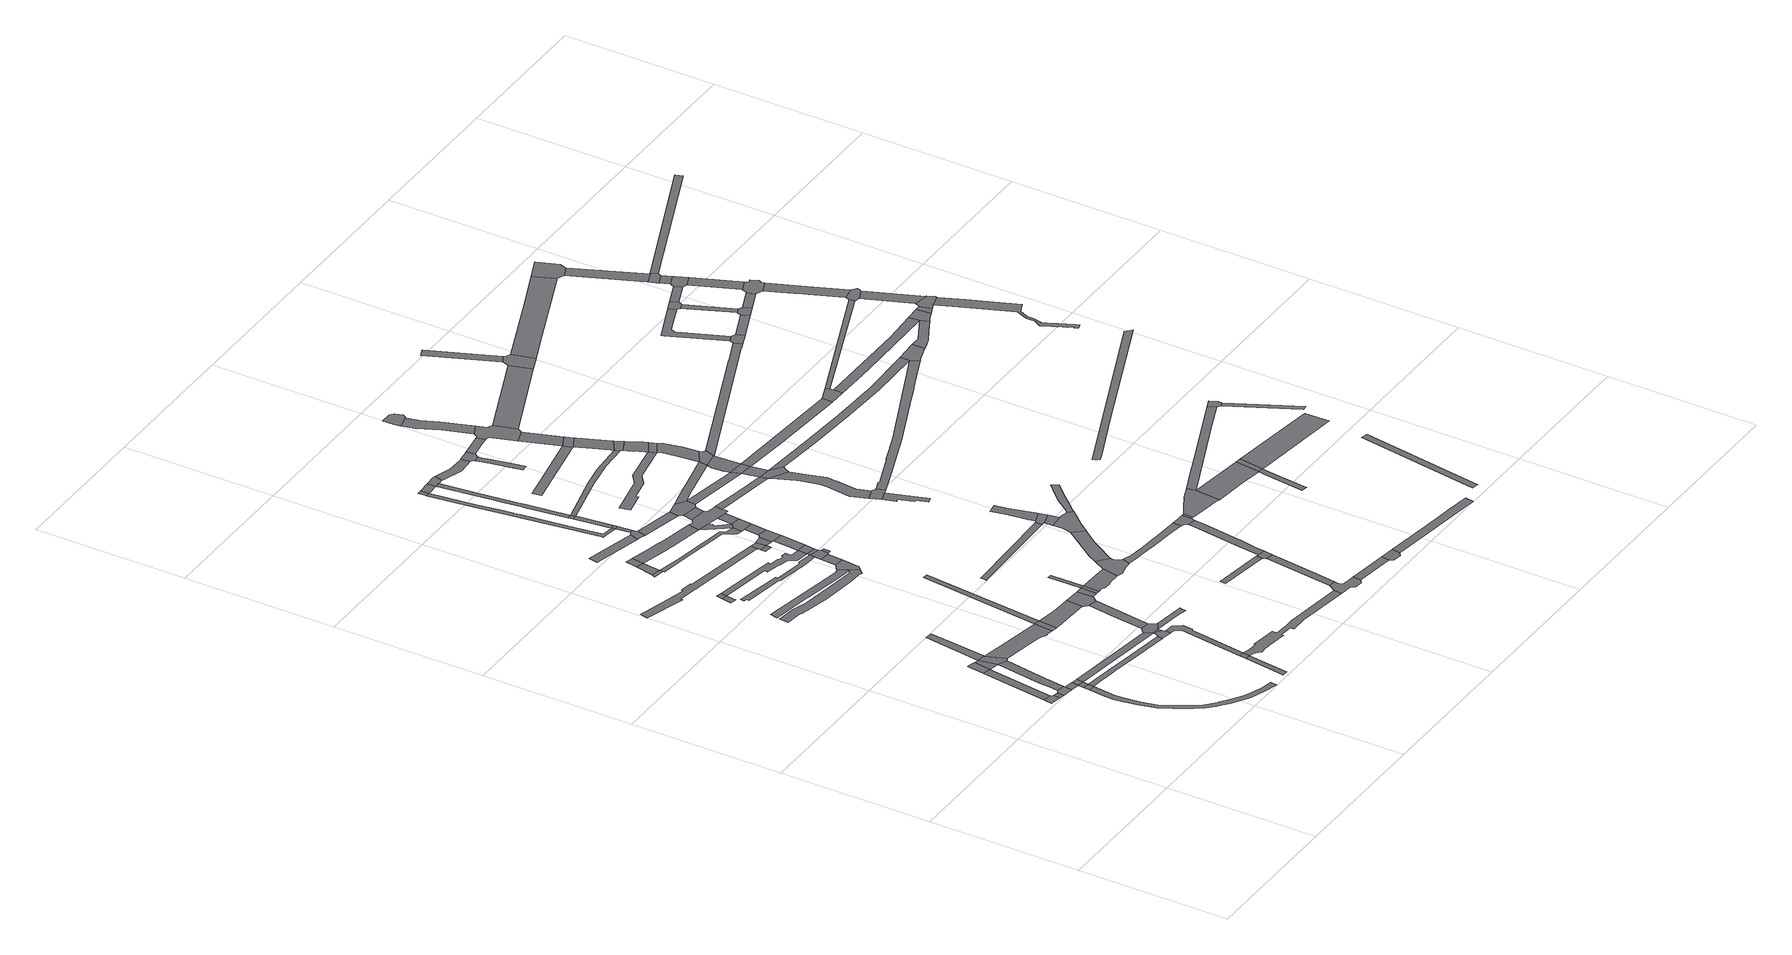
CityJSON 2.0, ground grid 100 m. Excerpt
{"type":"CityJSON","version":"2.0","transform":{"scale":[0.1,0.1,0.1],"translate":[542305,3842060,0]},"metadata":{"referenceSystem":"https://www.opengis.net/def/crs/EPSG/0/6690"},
"CityObjects":{
"road1":{"type":"Road","geometry":[{"type":"MultiSurface","lod":"1","boundaries":[[[0,1,2,3,4,5]]]}]},
"road2":{"type":"Road","attributes":{"RoadStructureAttribute.sectionType":"1"},"geometry":[{"type":"MultiSurface","lod":"1","boundaries":[[[4,3,6,7]]]}]},
"road3":{"type":"Road","attributes":{"RoadStructureAttribute.sectionType":"1"},"geometry":[{"type":"MultiSurface","lod":"1","boundaries":[[[8,9,0,5,10,11,12]]]}]},
"road4":{"type":"Road","geometry":[{"type":"MultiSurface","lod":"1","boundaries":[[[13,7,6,14,15,16,17]]]}]},
"road5":{"type":"Road","attributes":{"RoadStructureAttribute.sectionType":"1"},"geometry":[{"type":"MultiSurface","lod":"1","boundaries":[[[16,15,18,19]]]}]},
"road6":{"type":"Road","geometry":[{"type":"MultiSurface","lod":"1","boundaries":[[[20,21,22,23]]]}]},
"road7":{"type":"Road","attributes":{"RoadStructureAttribute.sectionType":"1"},"geometry":[{"type":"MultiSurface","lod":"1","boundaries":[[[18,20,23,24]]]}]},
"road8":{"type":"Road","geometry":[{"type":"MultiSurface","lod":"1","boundaries":[[[19,18,24,25]]]}]},
"road9":{"type":"Road","attributes":{"RoadStructureAttribute.sectionType":"1"},"geometry":[{"type":"MultiSurface","lod":"1","boundaries":[[[26,27,28,29,30,13,17,31,32]]]}]},
"road10":{"type":"Road","geometry":[{"type":"MultiSurface","lod":"1","boundaries":[[[33,34,35,8,12,36]]]}]},
"road11":{"type":"Road","attributes":{"RoadStructureAttribute.sectionType":"1"},"geometry":[{"type":"MultiSurface","lod":"1","boundaries":[[[37,38,36,12,39,26,40]]]}]},
"road12":{"type":"Road","attributes":{"RoadStructureAttribute.sectionType":"1"},"geometry":[{"type":"MultiSurface","lod":"1","boundaries":[[[21,41,42,43,44,45,46,47,48,49,50,51,52,53,54,55,56,57,58,59,60,61,62,63,64,65,66,67,68,69,70,71,72,73,74,75,76,22]]]}]},
"road13":{"type":"Road","geometry":[{"type":"MultiSurface","lod":"1","boundaries":[[[77,40,26,32,78,79,80,81,82]]]}]},
"road14":{"type":"Road","attributes":{"RoadStructureAttribute.sectionType":"1"},"geometry":[{"type":"MultiSurface","lod":"1","boundaries":[[[83,84,85,40,77,82]]]}]},
"road15":{"type":"Road","attributes":{"RoadStructureAttribute.sectionType":"1"},"geometry":[{"type":"MultiSurface","lod":"1","boundaries":[[[86,87,88,23,22,89,90,91,92,93,94,95]]]}]},
"road16":{"type":"Road","attributes":{"RoadStructureAttribute.sectionType":"1"},"geometry":[{"type":"MultiSurface","lod":"1","boundaries":[[[25,24,96,97]]]}]},
"road17":{"type":"Road","attributes":{"RoadStructureAttribute.sectionType":"1"},"geometry":[{"type":"MultiSurface","lod":"1","boundaries":[[[98,99,100,101,81,80,102,103,104,105,106,107,108,109,110]]]}]},
"road18":{"type":"Road","geometry":[{"type":"MultiSurface","lod":"1","boundaries":[[[111,112,113,114]]]}]},
"road19":{"type":"Road","geometry":[{"type":"MultiSurface","lod":"1","boundaries":[[[115,111,114,116]]]}]},
"road20":{"type":"Road","attributes":{"RoadStructureAttribute.sectionType":"1"},"geometry":[{"type":"MultiSurface","lod":"1","boundaries":[[[117,118,119,120]]]}]},
"road21":{"type":"Road","attributes":{"RoadStructureAttribute.sectionType":"1"},"geometry":[{"type":"MultiSurface","lod":"1","boundaries":[[[121,122,123,124,125,126,127,128,129,130,131,132,133,134]]]}]},
"road22":{"type":"Road","geometry":[{"type":"MultiSurface","lod":"1","boundaries":[[[135,136,117,120]]]}]},
"road23":{"type":"Road","geometry":[{"type":"MultiSurface","lod":"1","boundaries":[[[137,138,139,140]]]}]},
"road24":{"type":"Road","attributes":{"RoadStructureAttribute.sectionType":"1"},"geometry":[{"type":"MultiSurface","lod":"1","boundaries":[[[141,142,143,144,145,146,147,148,149,150,151,152,153,154,155,156,157]]]}]},
"road25":{"type":"Road","geometry":[{"type":"MultiSurface","lod":"1","boundaries":[[[110,109,158,159]]]}]},
"road26":{"type":"Road","geometry":[{"type":"MultiSurface","lod":"1","boundaries":[[[160,161,162,163,164,165,166,167,168,157,169]]]}]},
"road27":{"type":"Road","attributes":{"RoadStructureAttribute.sectionType":"1"},"geometry":[{"type":"MultiSurface","lod":"1","boundaries":[[[170,137,140,171]]]}]},
"road28":{"type":"Road","geometry":[{"type":"MultiSurface","lod":"1","boundaries":[[[172,173,170,171,174]]]}]},
"road29":{"type":"Road","geometry":[{"type":"MultiSurface","lod":"1","boundaries":[[[96,175,95,94,176,177,178,179,180]]]}]},
"road30":{"type":"Road","attributes":{"RoadStructureAttribute.sectionType":"1"},"geometry":[{"type":"MultiSurface","lod":"1","boundaries":[[[181,182,183,184,185,179,178,186,187,188,136,135]]]}]},
"road31":{"type":"Road","geometry":[{"type":"MultiSurface","lod":"1","boundaries":[[[96,180,189]]]}]},
"road32":{"type":"Road","attributes":{"RoadStructureAttribute.sectionType":"1"},"geometry":[{"type":"MultiSurface","lod":"1","boundaries":[[[190,191,192,193,194,195,196,197,198,199,200,201,202,203,204]]]}]},
"road33":{"type":"Road","geometry":[{"type":"MultiSurface","lod":"1","boundaries":[[[205,97,96,189,206,207,208]]]}]},
"road34":{"type":"Road","geometry":[{"type":"MultiSurface","lod":"1","boundaries":[[[209,210,211,212,213,214,215,216,217,218,116,114,219,220,221,222,223,224,225,226,227]]]}]},
"road35":{"type":"Road","attributes":{"RoadStructureAttribute.sectionType":"1"},"geometry":[{"type":"MultiSurface","lod":"1","boundaries":[[[228,229,159,158,230,231,232,233,234]]]}]},
"road36":{"type":"Road","attributes":{"RoadStructureAttribute.sectionType":"1"},"geometry":[{"type":"MultiSurface","lod":"1","boundaries":[[[235,236,110,159]]]}]},
"road37":{"type":"Road","attributes":{"RoadStructureAttribute.sectionType":"1"},"geometry":[{"type":"MultiSurface","lod":"1","boundaries":[[[237,238,239,240,241]]]}]},
"road38":{"type":"Road","attributes":{"RoadStructureAttribute.sectionType":"1"},"geometry":[{"type":"MultiSurface","lod":"1","boundaries":[[[242,243,205,208,244,245]]]}]},
"road39":{"type":"Road","attributes":{"RoadStructureAttribute.sectionType":"1"},"geometry":[{"type":"MultiSurface","lod":"1","boundaries":[[[246,247,248,249,250,251,252,253,254,255,206,189]]]}]},
"road40":{"type":"Road","attributes":{"RoadStructureAttribute.sectionType":"1"},"geometry":[{"type":"MultiSurface","lod":"1","boundaries":[[[256,257,258,259,140,139,260,261,262,263,264,265]]]}]},
"road41":{"type":"Road","attributes":{"RoadStructureAttribute.sectionType":"1"},"geometry":[{"type":"MultiSurface","lod":"1","boundaries":[[[266,267,268,269,174,171,270,271,272,273,274,275,276]]]}]},
"road42":{"type":"Road","geometry":[{"type":"MultiSurface","lod":"1","boundaries":[[[277,234,233,278,279,242,245,280,281,282,283,284]]]}]},
"road43":{"type":"Road","geometry":[{"type":"MultiSurface","lod":"1","boundaries":[[[285,169,157,156,286,287,288,289]]]}]},
"road44":{"type":"Road","geometry":[{"type":"MultiSurface","lod":"1","boundaries":[[[290,291,292,293,241,240,294,295,296]]]}]},
"road45":{"type":"Road","attributes":{"RoadStructureAttribute.sectionType":"1"},"geometry":[{"type":"MultiSurface","lod":"1","boundaries":[[[297,298,299,300,301,302,303,304,305,306,135,120,307,308,309,310,311,312,313,314,315,316,317,318,319,320]]]}]},
"road46":{"type":"Road","attributes":{"RoadStructureAttribute.sectionType":"1"},"geometry":[{"type":"MultiSurface","lod":"1","boundaries":[[[321,285,289,322]]]}]},
"road47":{"type":"Road","attributes":{"RoadStructureAttribute.sectionType":"1"},"geometry":[{"type":"MultiSurface","lod":"1","boundaries":[[[323,324,292,291]]]}]},
"road48":{"type":"Road","attributes":{"RoadStructureAttribute.sectionType":"1"},"geometry":[{"type":"MultiSurface","lod":"1","boundaries":[[[325,284,283,326,327]]]}]},
"road49":{"type":"Road","geometry":[{"type":"MultiSurface","lod":"1","boundaries":[[[328,329,330,331]]]}]},
"road50":{"type":"Road","geometry":[{"type":"MultiSurface","lod":"1","boundaries":[[[332,333,324,323]]]}]},
"road51":{"type":"Road","attributes":{"RoadStructureAttribute.sectionType":"1"},"geometry":[{"type":"MultiSurface","lod":"1","boundaries":[[[204,203,321,322,334,335,336]]]}]},
"road52":{"type":"Road","geometry":[{"type":"MultiSurface","lod":"1","boundaries":[[[134,133,337,328,331,338]]]}]},
"road53":{"type":"Road","attributes":{"RoadStructureAttribute.sectionType":"1"},"geometry":[{"type":"MultiSurface","lod":"1","boundaries":[[[339,340,341,342,343,344,345,346,347,348,349,350,351,352,353,354,355,356,324,333]]]}]},
"road54":{"type":"Road","geometry":[{"type":"MultiSurface","lod":"1","boundaries":[[[226,204,336,357]]]}]},
"road55":{"type":"Road","attributes":{"RoadStructureAttribute.sectionType":"1"},"geometry":[{"type":"MultiSurface","lod":"1","boundaries":[[[358,359,360,333,332]]]}]},
"road56":{"type":"Road","geometry":[{"type":"MultiSurface","lod":"1","boundaries":[[[327,326,361,362]]]}]},
"road57":{"type":"Road","geometry":[{"type":"MultiSurface","lod":"1","boundaries":[[[227,226,357,363]]]}]},
"road58":{"type":"Road","geometry":[{"type":"MultiSurface","lod":"1","boundaries":[[[364,365,359,358]]]}]},
"road59":{"type":"Road","geometry":[{"type":"MultiSurface","lod":"1","boundaries":[[[366,367,368,335,334]]]}]},
"road60":{"type":"Road","attributes":{"RoadStructureAttribute.sectionType":"1"},"geometry":[{"type":"MultiSurface","lod":"1","boundaries":[[[369,338,331,370]]]}]},
"road61":{"type":"Road","attributes":{"RoadStructureAttribute.sectionType":"1"},"geometry":[{"type":"MultiSurface","lod":"1","boundaries":[[[371,372,327,362]]]}]},
"road62":{"type":"Road","geometry":[{"type":"MultiSurface","lod":"1","boundaries":[[[373,374,375,350,349]]]}]},
"road63":{"type":"Road","attributes":{"RoadStructureAttribute.sectionType":"1"},"geometry":[{"type":"MultiSurface","lod":"1","boundaries":[[[376,227,363,377]]]}]},
"road64":{"type":"Road","attributes":{"RoadStructureAttribute.sectionType":"1"},"geometry":[{"type":"MultiSurface","lod":"1","boundaries":[[[296,295,378,379]]]}]},
"road65":{"type":"Road","attributes":{"RoadStructureAttribute.sectionType":"1"},"geometry":[{"type":"MultiSurface","lod":"1","boundaries":[[[380,381,382,383,384,385,386,387,388,389,390,391,392,393,394,365,364]]]}]},
"road66":{"type":"Road","geometry":[{"type":"MultiSurface","lod":"1","boundaries":[[[395,369,370,376,377,396]]]}]},
"road67":{"type":"Road","attributes":{"RoadStructureAttribute.sectionType":"1"},"geometry":[{"type":"MultiSurface","lod":"1","boundaries":[[[397,373,349,398,399]]]}]},
"road68":{"type":"Road","geometry":[{"type":"MultiSurface","lod":"1","boundaries":[[[275,265,400,401,402,403]]]}]},
"road69":{"type":"Road","attributes":{"RoadStructureAttribute.sectionType":"1"},"geometry":[{"type":"MultiSurface","lod":"1","boundaries":[[[404,405,362,361,406,407,408,409,410,411]]]}]},
"road70":{"type":"Road","attributes":{"RoadStructureAttribute.sectionType":"1"},"geometry":[{"type":"MultiSurface","lod":"1","boundaries":[[[412,395,396,413]]]}]},
"road71":{"type":"Road","geometry":[{"type":"MultiSurface","lod":"1","boundaries":[[[400,265,264,412,413,414]]]}]},
"road72":{"type":"Road","geometry":[{"type":"MultiSurface","lod":"1","boundaries":[[[415,416,397,399,387,386,417,418,419]]]}]},
"road73":{"type":"Road","geometry":[{"type":"MultiSurface","lod":"1","boundaries":[[[420,421,422,276,275,403,423,424,425,426,427,428,429,430,431,432,433]]]}]},
"road74":{"type":"Road","attributes":{"RoadStructureAttribute.sectionType":"1"},"geometry":[{"type":"MultiSurface","lod":"1","boundaries":[[[423,434,400,414,424]]]}]},
"road75":{"type":"Road","attributes":{"RoadStructureAttribute.sectionType":"1"},"geometry":[{"type":"MultiSurface","lod":"1","boundaries":[[[435,420,433,436]]]}]},
"road76":{"type":"Road","geometry":[{"type":"MultiSurface","lod":"1","boundaries":[[[437,438,439,379,378,435,436,440,441]]]}]},
"road77":{"type":"Road","geometry":[{"type":"MultiSurface","lod":"1","boundaries":[[[442,411,410,443,444,445,446,447,448,449,450,451,452]]]}]},
"road78":{"type":"Road","attributes":{"RoadStructureAttribute.sectionType":"1"},"geometry":[{"type":"MultiSurface","lod":"1","boundaries":[[[453,454,455,456,457,458,459,460,461,462]]]}]},
"road79":{"type":"Road","attributes":{"RoadStructureAttribute.sectionType":"1"},"geometry":[{"type":"MultiSurface","lod":"1","boundaries":[[[463,464,419,418,465,466,467,468]]]}]},
"road80":{"type":"Road","attributes":{"RoadStructureAttribute.sectionType":"1"},"geometry":[{"type":"MultiSurface","lod":"1","boundaries":[[[469,470,471,472,364,358,473,474,475]]]}]},
"road81":{"type":"Road","geometry":[{"type":"MultiSurface","lod":"1","boundaries":[[[476,320,319,477,478,479,480,481,482,483,484,485,486,487]]]}]},
"road82":{"type":"Road","geometry":[{"type":"MultiSurface","lod":"1","boundaries":[[[488,489,490,491]]]}]},
"road83":{"type":"Road","attributes":{"RoadStructureAttribute.sectionType":"1"},"geometry":[{"type":"MultiSurface","lod":"1","boundaries":[[[492,493,442,452,494,495,496,497,498,499]]]}]},
"road84":{"type":"Road","attributes":{"RoadStructureAttribute.sectionType":"1"},"geometry":[{"type":"MultiSurface","lod":"1","boundaries":[[[500,501,502,503,504,505,506,507,508,509,510,511,512]]]}]},
"road85":{"type":"Road","attributes":{"RoadStructureAttribute.sectionType":"1"},"geometry":[{"type":"MultiSurface","lod":"1","boundaries":[[[513,514,515,516,517]]]}]},
"road86":{"type":"Road","attributes":{"RoadStructureAttribute.sectionType":"1"},"geometry":[{"type":"MultiSurface","lod":"1","boundaries":[[[518,519,520,521,522,523,524,525,526,527,528]]]}]},
"road87":{"type":"Road","geometry":[{"type":"MultiSurface","lod":"1","boundaries":[[[529,530,531,468,467,532,512,511,533,534]]]}]},
"road88":{"type":"Road","attributes":{"RoadStructureAttribute.sectionType":"1"},"geometry":[{"type":"MultiSurface","lod":"1","boundaries":[[[535,476,487,536,537]]]}]},
"road89":{"type":"Road","attributes":{"RoadStructureAttribute.sectionType":"1"},"geometry":[{"type":"MultiSurface","lod":"1","boundaries":[[[538,430,429,539,540,541,542]]]}]},
"road90":{"type":"Road","attributes":{"RoadStructureAttribute.sectionType":"1"},"geometry":[{"type":"MultiSurface","lod":"1","boundaries":[[[441,440,543,544]]]}]},
"road91":{"type":"Road","attributes":{"RoadStructureAttribute.sectionType":"1"},"geometry":[{"type":"MultiSurface","lod":"1","boundaries":[[[545,546,547,437,441,548,549]]]}]},
"road92":{"type":"Road","attributes":{"RoadStructureAttribute.sectionType":"1"},"geometry":[{"type":"MultiSurface","lod":"1","boundaries":[[[550,551,552,553,554,555,556,557,558,559,447,446,560,561,562,563,564,565,566,567,568,569,570]]]}]},
"road93":{"type":"Road","geometry":[{"type":"MultiSurface","lod":"1","boundaries":[[[491,490,535,537,571,572]]]}]},
"road94":{"type":"Road","attributes":{"RoadStructureAttribute.sectionType":"1"},"geometry":[{"type":"MultiSurface","lod":"1","boundaries":[[[481,480,573,574]]]}]},
"road95":{"type":"Road","attributes":{"RoadStructureAttribute.sectionType":"1"},"geometry":[{"type":"MultiSurface","lod":"1","boundaries":[[[575,529,534,576,577]]]}]},
"road96":{"type":"Road","geometry":[{"type":"MultiSurface","lod":"1","boundaries":[[[578,579,580,453,462,581,582]]]}]},
"road97":{"type":"Road","attributes":{"RoadStructureAttribute.sectionType":"1"},"geometry":[{"type":"MultiSurface","lod":"1","boundaries":[[[582,581,583,584,585,586]]]}]},
"road98":{"type":"Road","geometry":[{"type":"MultiSurface","lod":"1","boundaries":[[[587,586,585,588,589,590,591,592,593,594,595,492,499,596,597,598,599,600]]]}]},
"road99":{"type":"Road","attributes":{"RoadStructureAttribute.sectionType":"1"},"geometry":[{"type":"MultiSurface","lod":"1","boundaries":[[[601,602,603,604,605,606,607,608]]]}]},
"road100":{"type":"Road","geometry":[{"type":"MultiSurface","lod":"1","boundaries":[[[609,610,611,608,607,612,613]]]}]},
"road101":{"type":"Road","attributes":{"RoadStructureAttribute.sectionType":"1"},"geometry":[{"type":"MultiSurface","lod":"1","boundaries":[[[614,615,616,617,618,619,620,621,579,578]]]}]},
"road102":{"type":"Road","attributes":{"RoadStructureAttribute.sectionType":"1"},"geometry":[{"type":"MultiSurface","lod":"1","boundaries":[[[541,622,623,624,625,626,627,628,629,611,610,630,631,632,633,634,635,636]]]}]},
"road103":{"type":"Road","attributes":{"RoadStructureAttribute.sectionType":"1"},"geometry":[{"type":"MultiSurface","lod":"1","boundaries":[[[637,638,639,640,641,642,572,571,643,644,645,646,647]]]}]},
"road104":{"type":"Road","attributes":{"RoadStructureAttribute.sectionType":"1"},"geometry":[{"type":"MultiSurface","lod":"1","boundaries":[[[543,648,542,649,650]]]}]},
"road105":{"type":"Road","geometry":[{"type":"MultiSurface","lod":"1","boundaries":[[[544,543,650,651]]]}]},
"road106":{"type":"Road","geometry":[{"type":"MultiSurface","lod":"1","boundaries":[[[542,541,636,652,653,654,649]]]}]},
"road107":{"type":"Road","attributes":{"RoadStructureAttribute.sectionType":"1"},"geometry":[{"type":"MultiSurface","lod":"1","boundaries":[[[655,656,657,658,659,660,661,662]]]}]},
"road108":{"type":"Road","attributes":{"RoadStructureAttribute.sectionType":"1"},"geometry":[{"type":"MultiSurface","lod":"1","boundaries":[[[663,549,664,665,666,667,544,651]]]}]},
"road109":{"type":"Road","geometry":[{"type":"MultiSurface","lod":"1","boundaries":[[[668,662,661,669,670,671,575,577,672,673,674,675,676,677]]]}]},
"road110":{"type":"Road","attributes":{"RoadStructureAttribute.sectionType":"1"},"geometry":[{"type":"MultiSurface","lod":"1","boundaries":[[[678,679,675,674,513,680]]]}]},
"road111":{"type":"Road","geometry":[{"type":"MultiSurface","lod":"1","boundaries":[[[574,573,681,682,683,684]]]}]},
"road112":{"type":"Road","geometry":[{"type":"MultiSurface","lod":"1","boundaries":[[[685,686,658,657,687,688,689,690]]]}]},
"road113":{"type":"Road","geometry":[{"type":"MultiSurface","lod":"1","boundaries":[[[691,680,513,517,692,693]]]}]},
"road114":{"type":"Road","attributes":{"RoadStructureAttribute.sectionType":"1"},"geometry":[{"type":"MultiSurface","lod":"1","boundaries":[[[694,695,693,692,696,697,469,698]]]}]},
"road115":{"type":"Road","geometry":[{"type":"MultiSurface","lod":"1","boundaries":[[[698,469,475,699,700,701]]]}]},
"road116":{"type":"Road","geometry":[{"type":"MultiSurface","lod":"1","boundaries":[[[702,703,704,705,706,707,708,709,545,549,663,710]]]}]},
"road117":{"type":"Road","attributes":{"RoadStructureAttribute.sectionType":"1"},"geometry":[{"type":"MultiSurface","lod":"1","boundaries":[[[711,712,701,700,713,714,715,518,716]]]}]},
"road118":{"type":"Road","geometry":[{"type":"MultiSurface","lod":"1","boundaries":[[[717,718,570,569,719,637,647,720,721]]]}]},
"road119":{"type":"Road","attributes":{"RoadStructureAttribute.sectionType":"1"},"geometry":[{"type":"MultiSurface","lod":"1","boundaries":[[[722,723,724,725,726,727,545,709]]]}]},
"road120":{"type":"Road","geometry":[{"type":"MultiSurface","lod":"1","boundaries":[[[716,518,528,725,724]]]}]},
"road121":{"type":"Road","attributes":{"RoadStructureAttribute.sectionType":"1"},"geometry":[{"type":"MultiSurface","lod":"1","boundaries":[[[721,720,728,729]]]}]},
"road122":{"type":"Road","attributes":{"RoadStructureAttribute.sectionType":"1"},"geometry":[{"type":"MultiSurface","lod":"1","boundaries":[[[730,731,732,733,734,735,736,737,738,739,740,741,742,600,599]]]}]},
"road123":{"type":"Road","geometry":[{"type":"MultiSurface","lod":"1","boundaries":[[[743,744,745,746,747,748,729,728,749,750,751,752,753,754]]]}]},
"road124":{"type":"Road","attributes":{"RoadStructureAttribute.sectionType":"1"},"geometry":[{"type":"MultiSurface","lod":"1","boundaries":[[[755,756,757,684,683,758,759]]]}]},
"road125":{"type":"Road","attributes":{"RoadStructureAttribute.sectionType":"1"},"geometry":[{"type":"MultiSurface","lod":"1","boundaries":[[[760,677,676,761,762]]]}]},
"road126":{"type":"Road","attributes":{"RoadStructureAttribute.sectionType":"1"},"geometry":[{"type":"MultiSurface","lod":"1","boundaries":[[[763,764,765,651,650,766,767,768,769]]]}]},
"road127":{"type":"Road","attributes":{"RoadStructureAttribute.sectionType":"1"},"geometry":[{"type":"MultiSurface","lod":"1","boundaries":[[[754,753,770,771,772,773]]]}]},
"road128":{"type":"Road","attributes":{"RoadStructureAttribute.sectionType":"1"},"geometry":[{"type":"MultiSurface","lod":"1","boundaries":[[[772,774,775,776,777,778,779,780,781,782]]]}]},
"road129":{"type":"Road","attributes":{"RoadStructureAttribute.sectionType":"1"},"geometry":[{"type":"MultiSurface","lod":"1","boundaries":[[[783,784,785,786,787,788,613,612,789,790,791,792,793,794,795,796,797]]]}]},
"road130":{"type":"Road","attributes":{"RoadStructureAttribute.sectionType":"1"},"geometry":[{"type":"MultiSurface","lod":"1","boundaries":[[[798,799,800,649,654,801,802,803,783,804]]]}]},
"road131":{"type":"Road","attributes":{"RoadStructureAttribute.sectionType":"1"},"geometry":[{"type":"MultiSurface","lod":"1","boundaries":[[[805,806,807,808,710,663,809,810,811,812,813]]]}]},
"road132":{"type":"Road","geometry":[{"type":"MultiSurface","lod":"1","boundaries":[[[773,772,782,814]]]}]},
"road133":{"type":"Road","attributes":{"RoadStructureAttribute.sectionType":"1"},"geometry":[{"type":"MultiSurface","lod":"1","boundaries":[[[815,816,817,818]]]}]},
"road134":{"type":"Road","geometry":[{"type":"MultiSurface","lod":"1","boundaries":[[[819,820,818,817,821,760,762,822,823]]]}]},
"road135":{"type":"Road","attributes":{"RoadStructureAttribute.sectionType":"1"},"geometry":[{"type":"MultiSurface","lod":"1","boundaries":[[[824,825,826,827,743,754,828,829,830,831]]]}]},
"road136":{"type":"Road","geometry":[{"type":"MultiSurface","lod":"1","boundaries":[[[832,769,768,833,834,835]]]}]},
"road137":{"type":"Road","attributes":{"RoadStructureAttribute.sectionType":"1"},"geometry":[{"type":"MultiSurface","lod":"1","boundaries":[[[836,837,838,839,840]]]}]},
"road138":{"type":"Road","attributes":{"RoadStructureAttribute.sectionType":"1"},"geometry":[{"type":"MultiSurface","lod":"1","boundaries":[[[814,782,841,842,843,844]]]}]},
"road139":{"type":"Road","attributes":{"RoadStructureAttribute.sectionType":"1"},"geometry":[{"type":"MultiSurface","lod":"1","boundaries":[[[845,846,823,822,847,848]]]}]},
"road140":{"type":"Road","attributes":{"RoadStructureAttribute.sectionType":"1"},"geometry":[{"type":"MultiSurface","lod":"1","boundaries":[[[849,850,851,852,853,854,855,856]]]}]},
"road141":{"type":"Road","geometry":[{"type":"MultiSurface","lod":"1","boundaries":[[[857,824,831,858,859,860,861,862]]]}]},
"road142":{"type":"Road","geometry":[{"type":"MultiSurface","lod":"1","boundaries":[[[863,864,805,813,865,866]]]}]},
"road143":{"type":"Road","attributes":{"RoadStructureAttribute.sectionType":"1"},"geometry":[{"type":"MultiSurface","lod":"1","boundaries":[[[867,868,869,870,864,863,871,872,873]]]}]},
"road144":{"type":"Road","attributes":{"RoadStructureAttribute.sectionType":"1"},"geometry":[{"type":"MultiSurface","lod":"1","boundaries":[[[874,875,834,833,876,877]]]}]},
"road145":{"type":"Road","attributes":{"RoadStructureAttribute.sectionType":"1"},"geometry":[{"type":"MultiSurface","lod":"1","boundaries":[[[860,859,878,879]]]}]},
"road146":{"type":"Road","attributes":{"RoadStructureAttribute.sectionType":"1"},"geometry":[{"type":"MultiSurface","lod":"1","boundaries":[[[880,832,835,881,882]]]}]},
"road147":{"type":"Road","geometry":[{"type":"MultiSurface","lod":"1","boundaries":[[[883,804,783,797,884,885]]]}]},
"road148":{"type":"Road","attributes":{"RoadStructureAttribute.sectionType":"1"},"geometry":[{"type":"MultiSurface","lod":"1","boundaries":[[[886,866,865,887]]]}]},
"road149":{"type":"Road","geometry":[{"type":"MultiSurface","lod":"1","boundaries":[[[888,867,873,889,890,891]]]}]},
"road150":{"type":"Road","attributes":{"RoadStructureAttribute.sectionType":"1"},"geometry":[{"type":"MultiSurface","lod":"1","boundaries":[[[890,889,892,893]]]}]},
"road151":{"type":"Road","geometry":[{"type":"MultiSurface","lod":"1","boundaries":[[[893,892,886,887,894,895]]]}]},
"road152":{"type":"Road","attributes":{"RoadStructureAttribute.sectionType":"1"},"geometry":[{"type":"MultiSurface","lod":"1","boundaries":[[[877,896,883,885,897,898,899,900]]]}]},
"road153":{"type":"Road","attributes":{"RoadStructureAttribute.sectionType":"1"},"geometry":[{"type":"MultiSurface","lod":"1","boundaries":[[[901,888,891,902]]]}]},
"road154":{"type":"Road","attributes":{"RoadStructureAttribute.sectionType":"1"},"geometry":[{"type":"MultiSurface","lod":"1","boundaries":[[[903,895,894,904,905]]]}]},
"road155":{"type":"Road","geometry":[{"type":"MultiSurface","lod":"1","boundaries":[[[906,907,908,909,845,848,910,911,912]]]}]},
"road156":{"type":"Road","attributes":{"RoadStructureAttribute.sectionType":"1"},"geometry":[{"type":"MultiSurface","lod":"1","boundaries":[[[911,910,913,914,915]]]}]},
"road157":{"type":"Road","geometry":[{"type":"MultiSurface","lod":"1","boundaries":[[[916,874,877,900,917,918]]]}]},
"road158":{"type":"Road","geometry":[{"type":"MultiSurface","lod":"1","boundaries":[[[919,915,914,920,921,922,923,924]]]}]},
"road159":{"type":"Road","attributes":{"RoadStructureAttribute.sectionType":"1"},"geometry":[{"type":"MultiSurface","lod":"1","boundaries":[[[922,921,925,926]]]}]},
"road160":{"type":"Road","geometry":[{"type":"MultiSurface","lod":"1","boundaries":[[[927,926,925,928,901,902,929,930,931]]]}]},
"road161":{"type":"Road","attributes":{"RoadStructureAttribute.sectionType":"1"},"geometry":[{"type":"MultiSurface","lod":"1","boundaries":[[[932,931,930,933,934]]]}]},
"road162":{"type":"Road","geometry":[{"type":"MultiSurface","lod":"1","boundaries":[[[935,936,937,934,933,938,939,940,903,905,941,942,943,944,945,946,947,948]]]}]},
"road163":{"type":"Road","attributes":{"RoadStructureAttribute.sectionType":"1"},"geometry":[{"type":"MultiSurface","lod":"1","boundaries":[[[949,916,918,950]]]}]},
"road164":{"type":"Road","attributes":{"RoadStructureAttribute.sectionType":"1"},"geometry":[{"type":"MultiSurface","lod":"1","boundaries":[[[951,944,943,952,953,954,955,956]]]}]},
"road165":{"type":"Road","geometry":[{"type":"MultiSurface","lod":"1","boundaries":[[[956,955,880,882,957,958,959,960]]]}]},
"road166":{"type":"Road","attributes":{"RoadStructureAttribute.sectionType":"1"},"geometry":[{"type":"MultiSurface","lod":"1","boundaries":[[[961,962,963,964,965,966,967,968,969,970,971,972,973,974,975,976,977,978,979,980,981,982,983,984,985,986,987,988,989,990,991,992,993,994,995,996,997,998,999]]]}]},
"road167":{"type":"Road","attributes":{"RoadStructureAttribute.sectionType":"1"},"geometry":[{"type":"MultiSurface","lod":"1","boundaries":[[[958,957,1000,1001,1002]]]}]},
"road168":{"type":"Road","geometry":[{"type":"MultiSurface","lod":"1","boundaries":[[[1001,949,950,979,978,1003,1004,1005,1006,1002]]]}]},
"road169":{"type":"Road","attributes":{"RoadStructureAttribute.sectionType":"1"},"geometry":[{"type":"MultiSurface","lod":"1","boundaries":[[[1007,919,924,1008]]]}]}
},
"vertices":[
[435,1079,0],[433,1064,0],[427,1023,0],[498,1013,0],[504,1056,0],[492,1071,0],
[534,1007,0],[540,1051,0],
[494,1521,0],[450,1187,0],[498,1130,0],[505,1187,0],[548,1513,0],
[561,1062,0],[546,1005,0],[609,997,0],[616,1044,0],[617,1055,0],
[669,988,0],[676,1035,0],
[664,950,0],[658,906,0],[702,904,0],[704,944,0],
[712,982,0],
[718,1029,0],
[619,1499,0],[618,1492,0],[618,1490,0],[574,1188,0],[568,1121,0],[634,1189,0],[677,1472,0],
[554,1628,0],[525,1635,0],[513,1637,0],[567,1625,0],
[586,1620,0],[580,1621,0],[561,1510,0],[598,1618,0],
[646,793,0],[646,738,0],[653,671,0],[669,583,0],[699,475,0],[738,391,0],[780,319,0],[798,295,0],[800,291,0],[839,237,0],[885,190,0],[914,167,0],[954,135,0],[1030,85,0],[1052,73,0],[1068,63,0],[1108,49,0],[1168,29,0],[1256,3,0],[1262,46,0],[1193,60,0],[1123,84,0],[1058,111,0],[1055,112,0],[987,157,0],[930,199,0],[927,202,0],[861,261,0],[826,310,0],[824,314,0],[821,318,0],[765,408,0],[726,492,0],[700,592,0],[690,679,0],[686,754,0],
[626,1614,0],[687,1478,0],[693,1481,0],[700,1485,0],[654,1608,0],[654,1610,0],
[699,1994,0],[674,1996,0],[649,1999,0],
[1044,896,0],[892,918,0],[831,926,0],[747,900,0],[770,900,0],[854,888,0],[911,880,0],[1048,860,0],[1338,819,0],[1343,853,0],
[1362,891,0],[1329,943,0],
[1033,1541,0],[1011,1545,0],[796,1583,0],[691,1602,0],[723,1480,0],[884,1452,0],[979,1434,0],[1012,1418,0],[1026,1411,0],[1028,1413,0],[1028,1415,0],[1082,1408,0],[1092,1532,0],
[401,3216,0],[389,3155,0],[430,3148,0],[437,3210,0],
[409,3261,0],[445,3254,0],
[1403,297,0],[1366,26,0],[1401,21,0],[1438,292,0],
[438,3446,0],[440,3455,0],[433,3456,0],[361,3469,0],[360,3469,0],[357,3455,0],[229,3488,0],[20,3541,0],[5,3489,0],[274,3412,0],[277,3426,0],[943,3312,0],[952,3309,0],[958,3356,0],
[1445,342,0],[1409,338,0],
[408,3694,0],[397,3671,0],[470,3657,0],[469,3682,0],
[1028,2743,0],[1006,2721,0],[827,2747,0],[609,2778,0],[506,2814,0],[385,2825,0],[380,2766,0],[499,2752,0],[502,2742,0],[704,2699,0],[835,2682,0],[850,2680,0],[962,2669,0],[1022,2667,0],[1040,2658,0],[1069,2690,0],[1028,2746,0],
[1122,1403,0],[1132,1526,0],
[988,2798,0],[971,2797,0],[399,2894,0],[389,2845,0],[524,2824,0],[634,2804,0],[686,2794,0],[918,2754,0],[995,2739,0],[997,2805,0],
[435,3814,0],[484,3801,0],
[484,3884,0],[447,3893,0],[498,3881,0],
[1355,863,0],[1355,816,0],[1393,809,0],[1411,807,0],[1415,844,0],[1408,864,0],
[1489,661,0],[1496,712,0],[1509,718,0],[1518,785,0],[1478,835,0],[1438,804,0],[1468,765,0],[1452,647,0],
[1407,891,0],
[959,3033,0],[939,3022,0],[792,3047,0],[747,3054,0],[748,3066,0],[447,3123,0],[443,3099,0],[464,3094,0],[462,3077,0],[726,3038,0],[736,3024,0],[796,3013,0],[956,2987,0],[1048,2983,0],[1051,3014,0],
[1366,974,0],[1457,922,0],[1433,954,0],[1424,967,0],
[1000,3105,0],[994,3117,0],[994,3148,0],[958,3150,0],[955,3138,0],[921,3143,0],[915,3152,0],[857,3162,0],[858,3181,0],[774,3196,0],[778,3157,0],[777,3136,0],[781,3135,0],[873,3117,0],[873,3109,0],[936,3098,0],[967,3052,0],[1053,3036,0],[1058,3099,0],
[1262,1506,0],[1187,1517,0],[1135,1402,0],[1172,1397,0],[1188,1397,0],[1391,1388,0],[1399,1497,0],
[1216,2330,0],[1182,2330,0],
[678,4021,0],[369,4095,0],[359,4034,0],[685,3955,0],[706,4014,0],
[1418,1359,0],[1394,1196,0],[1457,1197,0],[1479,1346,0],
[1455,885,0],[1580,868,0],[1637,857,0],[1640,856,0],[1642,856,0],[1658,854,0],[1660,873,0],[1662,894,0],[1637,897,0],[1460,922,0],
[1019,3551,0],[993,3589,0],[723,3632,0],[638,3645,0],[473,3648,0],[726,3606,0],[977,3564,0],[1025,3488,0],[1062,3482,0],[1069,3542,0],
[781,3815,0],[741,3824,0],[700,3833,0],[632,3848,0],[506,3796,0],[663,3758,0],[709,3749,0],[725,3746,0],[774,3736,0],[949,3701,0],[965,3778,0],
[1452,1493,0],[1396,1382,0],[1411,1366,0],[1480,1352,0],[1502,1379,0],[1505,1383,0],[1504,1386,0],[1507,1492,0],
[1036,2835,0],[1090,2713,0],[1092,2715,0],[1092,2717,0],[1102,2826,0],
[754,4017,0],[753,4028,0],[726,4026,0],[723,4024,0],[710,3949,0],[744,3941,0],[757,3997,0],
[1879,273,0],[1809,271,0],[1806,271,0],[1725,278,0],[1725,312,0],[1690,314,0],[1598,326,0],[1560,333,0],[1558,323,0],[1495,325,0],[1463,290,0],[1483,280,0],[1511,253,0],[1549,253,0],[1571,252,0],[1591,251,0],[1681,237,0],[1719,232,0],[1721,247,0],[1808,240,0],[1810,214,0],[1924,215,0],[2270,168,0],[2276,220,0],
[1044,2936,0],[1111,2928,0],
[743,4124,0],[713,4121,0],
[1551,1491,0],[1551,1385,0],[1552,1491,0],
[955,3285,0],[953,3254,0],[1006,3249,0],[1008,3281,0],
[740,4149,0],[709,4146,0],
[1124,2935,0],[1124,2984,0],[1116,2996,0],
[956,3304,0],[1000,3349,0],
[662,4151,0],[631,4154,0],[631,4159,0],[608,4323,0],[576,4557,0],[561,4673,0],[556,4711,0],[555,4716,0],[543,4807,0],[524,4940,0],[487,5239,0],[457,5238,0],[495,4936,0],[524,4717,0],[533,4652,0],[603,4143,0],[603,4138,0],[665,4128,0],
[1119,3027,0],
[715,4389,0],[679,4384,0],[707,4166,0],
[1576,1385,0],[1577,1490,0],
[1125,3093,0],
[705,4418,0],[675,4415,0],
[1145,2935,0],[1146,2958,0],[1147,2981,0],
[1063,3359,0],[1056,3275,0],
[1577,1712,0],[1552,1712,0],
[484,5295,0],[454,5294,0],[457,5241,0],
[1073,3273,0],[1140,3263,0],
[1017,3880,0],[1025,3941,0],
[671,4686,0],[669,4698,0],[661,4760,0],[660,4770,0],[637,4938,0],[628,5018,0],[602,5242,0],[569,5240,0],[589,5082,0],[607,4937,0],[615,4881,0],[621,4838,0],[633,4741,0],[639,4700,0],[639,4693,0],
[1082,3377,0],[1150,3367,0],
[566,5299,0],[492,5239,0],[569,5242,0],
[1099,3570,0],[1028,3651,0],[1041,3664,0],[1026,3686,0],
[1635,1489,0],[1589,1490,0],[1601,1385,0],[1620,1375,0],[1668,1373,0],[1682,1377,0],[1766,1375,0],[1790,1484,0],
[1091,3477,0],[1159,3471,0],
[1167,3561,0],
[634,5303,0],[584,5300,0],[606,5243,0],[639,5245,0],[654,5297,0],
[1022,3788,0],[999,3772,0],[997,3771,0],[1108,3671,0],[1176,3659,0],[1182,3659,0],[1196,3658,0],[1204,3657,0],[1204,3679,0],[1204,3694,0],[1208,3744,0],[1207,3744,0],[1150,3754,0],[1132,3778,0],
[1108,3668,0],
[1035,3855,0],[1143,3838,0],
[1110,3960,0],[1047,3946,0],[1028,3942,0],[1169,3856,0],[1178,3917,0],
[1833,1563,0],[1802,1364,0],[1870,1380,0],[1898,1382,0],[1915,1383,0],[1929,1437,0],[1917,1449,0],[1911,1459,0],[1906,1469,0],[1904,1486,0],[1906,1504,0],
[2008,2067,0],[1355,2043,0],[1353,2043,0],[1346,2043,0],[1345,2023,0],[1344,2003,0],[1345,2003,0],[1353,2003,0],[1357,2003,0],[2009,2022,0],
[874,5260,0],[766,5264,0],[649,5242,0],[782,5194,0],[894,5203,0],[885,5262,0],
[1418,4547,0],[1356,4542,0],[1194,4528,0],[1049,4502,0],[1054,4469,0],[1246,4501,0],[1428,4513,0],
[2305,268,0],[2353,156,0],[2372,132,0],[2421,125,0],[2445,143,0],[2452,197,0],[2413,202,0],[2412,202,0],[2386,205,0],[2359,209,0],[2348,230,0],[2352,262,0],
[2022,836,0],[2016,797,0],[2349,748,0],[2355,788,0],
[2021,1839,0],[1865,1622,0],[1911,1516,0],[1923,1541,0],[1955,1589,0],[2002,1667,0],[2059,1745,0],[2079,1771,0],
[920,5159,0],[920,5157,0],[936,5076,0],[962,4941,0],[973,4894,0],[994,4896,0],[1015,4899,0],[1014,4901,0],[1005,4941,0],[970,5113,0],[959,5165,0],[955,5188,0],[915,5183,0],
[1303,4826,0],[789,4727,0],[795,4698,0],[800,4669,0],[1320,4767,0],
[1503,4370,0],[1245,4320,0],[1184,4270,0],[915,4217,0],[922,4183,0],[929,4148,0],[1069,4176,0],[1066,4196,0],[1206,4223,0],[1269,4274,0],[1519,4322,0],
[968,5275,0],[936,5270,0],[918,5267,0],[915,5185,0],[956,5191,0],[977,5218,0],
[2363,726,0],[2371,402,0],[2414,715,0],
[1432,3706,0],[1610,3633,0],[1615,3632,0],[1620,3631,0],[1607,3683,0],
[1585,3790,0],[1562,3850,0],
[1565,4061,0],[1554,4059,0],[1169,3974,0],[1235,3934,0],[1555,4003,0],
[2359,1385,0],[2270,1389,0],[2160,1397,0],[2105,1402,0],[2090,1403,0],[2044,1409,0],[1992,1417,0],[1987,1419,0],[1944,1432,0],[1933,1435,0],[1969,1376,0],[2026,1369,0],[2050,1366,0],[2073,1363,0],[2083,1362,0],[2108,1359,0],[2157,1354,0],[2299,1338,0],[2395,1327,0],[2406,1325,0],[2410,1381,0],
[2422,778,0],[2370,785,0],
[2709,108,0],[2716,162,0],
[1123,5300,0],[1080,5236,0],[1137,5245,0],
[2099,2100,0],[2021,2075,0],[2018,2074,0],[2029,2022,0],[2111,2048,0],
[2030,2018,0],[2030,2009,0],[2033,1966,0],[2126,1975,0],
[2141,1973,0],[2035,1942,0],[2036,1922,0],[2035,1908,0],[2034,1898,0],[2034,1891,0],[2032,1881,0],[2031,1876,0],[2026,1855,0],[2133,1838,0],[2159,1868,0],[2192,1904,0],[2218,1935,0],[2193,1965,0],
[1790,2872,0],[1809,2878,0],[1842,2779,0],[1855,2778,0],[1878,2707,0],[1913,2718,0],[1831,2975,0],[1764,2954,0],
[1823,3045,0],[1810,3050,0],[1737,3023,0],[1859,2986,0],[1840,3039,0],
[2093,2130,0],[2092,2134,0],[2052,2277,0],[2039,2363,0],[1975,2354,0],[1991,2268,0],[2014,2120,0],[2014,2116,0],
[1625,3618,0],[1656,3544,0],[1681,3479,0],[1688,3456,0],[1712,3358,0],[1719,3331,0],[1714,3289,0],[1696,3131,0],[1779,3141,0],[1794,3280,0],[1794,3282,0],[1801,3346,0],[1770,3450,0],[1764,3468,0],[1736,3564,0],
[2441,1295,0],[2435,1252,0],[2413,1095,0],[2399,990,0],[2394,956,0],[2380,860,0],[2432,851,0],[2451,957,0],[2453,976,0],[2483,1191,0],[2496,1288,0],
[1594,3730,0],[1691,3673,0],[1674,3782,0],
[1668,3842,0],
[1752,3592,0],[1762,3609,0],[1765,3614,0],
[1159,5565,0],[1115,5675,0],[1096,5757,0],[1012,5737,0],[1033,5651,0],[1095,5510,0],[1153,5331,0],[1227,5369,0],
[1658,4020,0],[1552,3989,0],[1548,3969,0],[1549,3886,0],[1557,3864,0],
[1250,5302,0],[1146,5315,0],[1145,5313,0],[1141,5304,0],[1147,5242,0],[1164,5238,0],[1218,5077,0],[1308,5107,0],[1326,5139,0],[1286,5284,0],
[1373,4915,0],[1314,5086,0],[1388,4873,0],
[2726,84,0],[2780,76,0],[2807,95,0],[2814,149,0],
[1002,5855,0],[1002,5779,0],[1101,5764,0],[1116,5785,0],[1100,5835,0],[1074,5855,0],
[1393,4861,0],[1326,4768,0],[1410,4815,0],
[1495,4607,0],[1415,4804,0],[1370,4661,0],[1410,4566,0],[1498,4601,0],
[1434,4513,0],[1439,4503,0],[1527,4544,0],
[1679,4092,0],[1673,4093,0],[1671,4094,0],[1669,4095,0],[1665,4099,0],[1661,4103,0],[1658,4110,0],[1657,4117,0],[1686,4092,0],
[1577,4447,0],[1576,4447,0],[1466,4446,0],[1468,4446,0],[1497,4384,0],[1588,4420,0],
[2483,1376,0],[2468,1377,0],[2418,1319,0],[2500,1313,0],[2502,1375,0],
[1648,4228,0],[1621,4340,0],[1607,4372,0],[1525,4323,0],[1535,4301,0],[1552,4209,0],
[2513,1312,0],[2519,1374,0],
[2233,1953,0],[2246,1969,0],[2253,1977,0],[2323,2055,0],[2414,2149,0],[2401,2171,0],[2389,2191,0],[2385,2187,0],[2340,2143,0],[2270,2067,0],[2222,2003,0],[2208,1984,0],[2203,1977,0],
[2757,1497,0],[2673,1462,0],[2575,1408,0],[2550,1395,0],[2538,1387,0],[2531,1382,0],[2544,1307,0],[2550,1307,0],[2744,1280,0],[2743,1275,0],[2754,1273,0],[2768,1440,0],
[3333,80,0],[3246,92,0],[3133,107,0],[3487,3,0],[3495,59,0],
[1870,5526,0],[1683,5288,0],[1911,5382,0],
[2458,3789,0],[1783,3837,0],[1673,3842,0],[1978,3753,0],[2456,3719,0],[2494,3718,0],[2496,3789,0],
[2964,1248,0],[3120,1228,0],[3122,1228,0],[3143,1392,0],
[3119,1213,0],[3115,1184,0],[3082,913,0],[3100,909,0],[3119,906,0],[3119,907,0],[3151,1174,0],[3156,1214,0],[3157,1222,0],
[3097,3555,0],[2341,3224,0],[2140,3147,0],[2140,3144,0],[1909,3054,0],[1905,3063,0],[2025,3046,0],[2151,3094,0],[2360,3173,0],[2697,3319,0],[2775,3352,0],[2828,3375,0],[2904,3408,0],[3048,3470,0],[3121,3501,0],
[2743,3605,0],[2398,3619,0],[2079,3638,0],[2075,3585,0],[2395,3566,0],[2743,3551,0],[3095,3620,0],
[2732,4525,0],[2568,4457,0],[2564,4457,0],[1707,4100,0],[1661,4021,0],[1705,4039,0],[2711,4458,0],[2716,4458,0],[2753,4474,0],
[3179,1387,0],
[1756,6036,0],[1704,6015,0],[1886,5572,0],[1936,5603,0],
[1943,5585,0],[1941,5590,0],[1884,5566,0],[2015,5425,0],[1974,5570,0],
[3558,1831,0],[3441,1782,0],[3122,1649,0],[2887,1551,0],[2779,1444,0],[3343,1684,0],[3398,1706,0],[3579,1780,0],
[2596,3829,0],[2605,3716,0],[2606,3775,0],[2603,3803,0],
[3654,106,0],[3774,887,0],[3732,897,0],[3607,78,0],[3650,69,0],
[3158,1223,0],[3206,1217,0],[3784,1148,0],[3782,1310,0],
[2740,5885,0],[2482,5778,0],[2155,5483,0],[2798,5747,0],
[3987,2644,0],[2743,2121,0],[2740,2119,0],[2751,2100,0],[2763,2080,0],[2810,2098,0],[3161,2248,0],[4029,2609,0],
[3613,1854,0],[3599,1767,0],[3601,1765,0],[3630,1778,0],[3631,1779,0],[3635,1803,0],
[2787,4572,0],[2742,4551,0],[2836,4508,0],[2815,4559,0],
[2847,5032,0],[2596,4927,0],[2587,4924,0],[2594,4908,0],[2661,4878,0],[2673,4906,0],[2867,4985,0],
[3481,3790,0],[3251,3776,0],[2893,3711,0],[3484,3719,0],
[3815,1335,0],[3846,1342,0],
[3466,4181,0],[3452,4138,0],[3472,4144,0],
[3245,3627,0],[3152,3516,0],[3247,3545,0],
[3008,4639,0],[3029,4588,0],
[2922,5063,0],[2891,4974,0],[2930,4988,0],[2942,5016,0],
[3019,4667,0],[3056,4683,0],
[3103,4619,0],[3082,4670,0],
[3315,3630,0],[3266,3550,0],[3330,3570,0],[3418,3618,0],[3504,3664,0],
[3068,5123,0],[3088,5076,0],
[3224,4728,0],[3129,4630,0],[3240,4676,0],
[2877,5944,0],[2821,5921,0],[2771,5899,0],[2771,5898,0],[2844,5728,0],[2918,5759,0],[2933,5806,0],
[2872,5660,0],[3031,5275,0],[3108,5306,0],
[3576,3795,0],[3534,3681,0],[3580,3699,0],
[3114,5309,0],[3049,5231,0],[3055,5217,0],[3129,5247,0],[3134,5261,0],[3138,5270,0],
[3081,5154,0],[3155,5184,0],
[3160,5170,0],[3076,5142,0],[3108,5069,0],[3117,5065,0],[3191,5096,0],
[3205,5061,0],[3241,4766,0],[3315,4796,0],
[3326,4770,0],[3321,4782,0],[3320,4783,0],[3235,4748,0],[3234,4746,0],[3229,4730,0],[3247,4673,0],[3267,4666,0],[3290,4657,0],[3367,4689,0],[3361,4703,0],[3365,4714,0],[3372,4730,0],[3351,4780,0],
[3609,3797,0],[3631,3721,0],
[3458,4466,0],[3362,4485,0],[3370,4465,0],[3392,4410,0],[3473,4209,0],[3557,4225,0],
[3503,4136,0],[3578,4170,0],[3584,4184,0],[3591,4202,0],
[3913,2905,0],[3904,2927,0],[3865,3013,0],[3837,3077,0],[3835,3076,0],[3823,3104,0],[3824,3105,0],[3834,3143,0],[3834,3149,0],[3836,3176,0],[3837,3205,0],[3863,3266,0],[3865,3267,0],[3892,3278,0],[3930,3293,0],[3830,3543,0],[3807,3603,0],[3746,3755,0],[3665,3735,0],[3721,3594,0],[3849,3277,0],[3848,3275,0],[3819,3206,0],[3819,3199,0],[3818,3197,0],[3818,3169,0],[3817,3144,0],[3790,3094,0],[3791,3091,0],[3804,3063,0],[3833,3000,0],[3835,3001,0],[3859,2946,0],[3862,2946,0],[3877,2915,0],[3873,2913,0],[3883,2892,0],[3885,2887,0],[3916,2899,0],
[3625,3832,0],[3626,3831,0],[3721,3816,0],
[3743,3761,0],[3745,3765,0],[3747,3769,0],[3724,3817,0],
[4072,5711,0],[4091,5667,0]
]}
